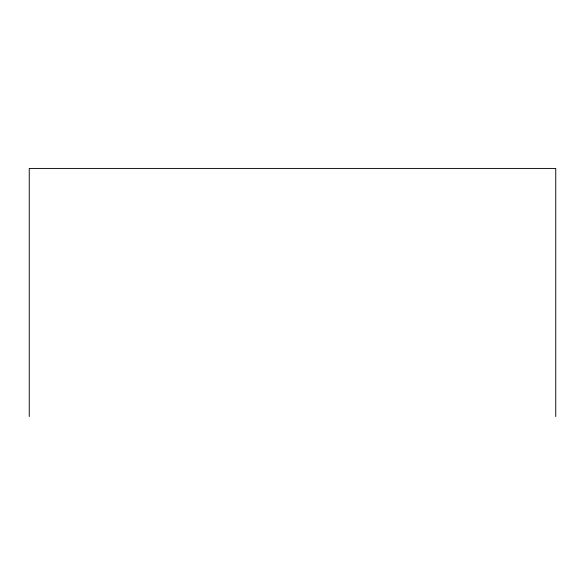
<?xml version="1.0" encoding="UTF-8"?>
<svg xmlns="http://www.w3.org/2000/svg" width="585" height="585" viewBox="0 0 585 585"><rect width="100%" height="100%" fill="white"/><g stroke="black" fill="none" stroke-linecap="round" stroke-linejoin="round"><path stroke-width="0.88" d="M555.75 416.571L555.75 168.429L29.25 168.429L29.25 416.571"/></g></svg>
